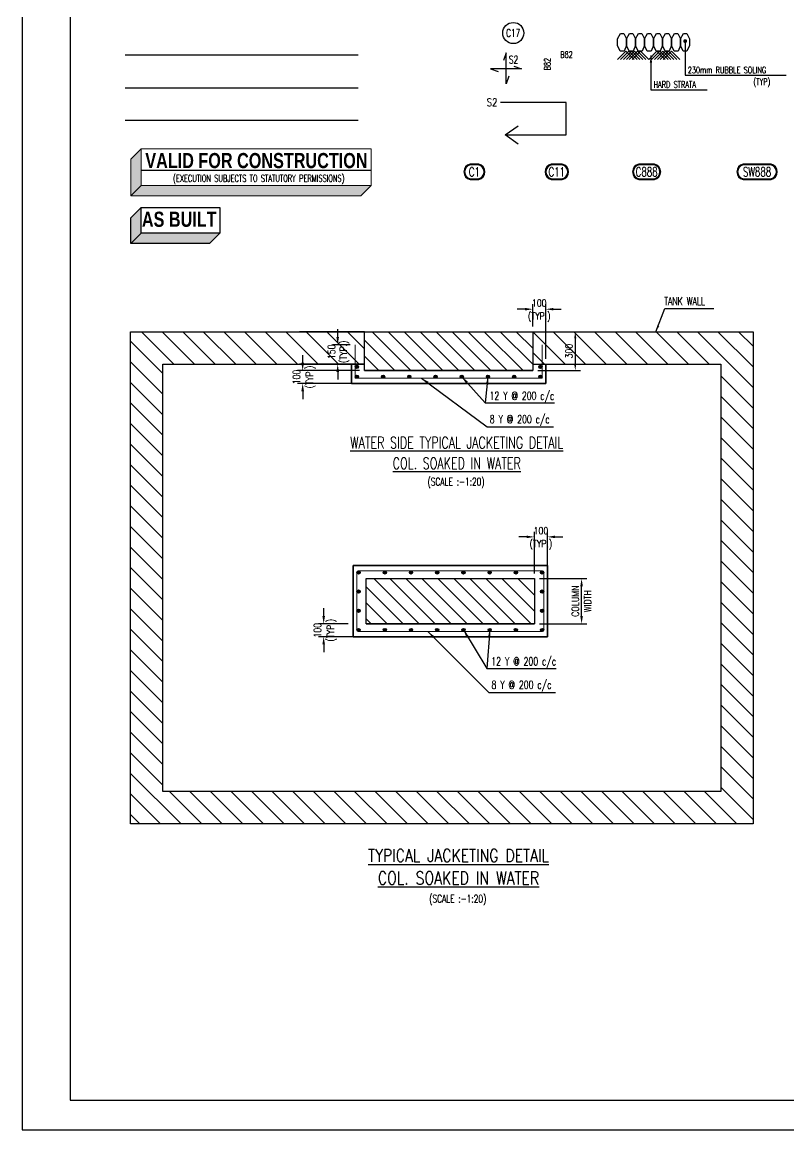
# Model space of a CAD drawing. Extents: x 345615 to 1272425, y -526289 to -156124.
# Drawn here: x 345615 to 375240, y -348663 to -305838 of the extents above; entities that cross this region are included whole.
import ezdxf
from ezdxf.enums import TextEntityAlignment as Align

# ---------------------------------------------------------------- set-up
doc = ezdxf.new("R2010")
doc.units = 0
doc.header["$LTSCALE"] = 500
doc.header["$MEASUREMENT"] = 0
doc.header["$PDMODE"] = 35
doc.header["$PDSIZE"] = -15
doc.layers.get('DEFPOINTS').update_dxf_attribs({"color": 4})
doc.layers.add('COL.', color=10, linetype='Continuous', lineweight=35)
doc.layers.add('FURNITURE', color=252, linetype='Continuous', lineweight=9)
for name, color, linetype in [('P.C.C.', 8, 'Continuous'), ('S-BEAM NO', 3, 'Continuous'), ('S-COLUMN', 1, 'Continuous'), ('S-COLUMN CIRCLE', 9, 'Continuous'), ('S-COLUMN HATCH', 8, 'Continuous'), ('S-COLUMN NO', 2, 'Continuous'), ('S-COLUMN SIZES', 2, 'Continuous'), ('S-CONCRET LINE', 4, 'Continuous'), ('S-DIM-1', 5, 'Continuous'), ('S-FILLING', 9, 'Continuous'), ('S-R.C.C. PILE CAP', 40, 'Continuous'), ('S-REINFORCEMENT', 6, 'Continuous'), ('S-RETAINING WALL', 6, 'Continuous'), ('S-SLAB MARK', 3, 'Continuous'), ('S-SLAB NO', 3, 'Continuous'), ('S-STIRUPS)', 3, 'Continuous'), ('S-TEXT', 2, 'Continuous'), ('S-TEXT-1', 4, 'Continuous'), ('S-TITAL', 6, 'Continuous'), ('S-TITIL', 6, 'Continuous'), ('S-WATER PROFING', 9, 'Continuous'), ('s_TITILE', 9, 'Continuous'), ('SCH-LINE', 7, 'Continuous')]:
    doc.layers.add(name, color=color, linetype=linetype)
doc.styles.add('ROMAND', font='simplex.shx')
doc.styles.add('ROMANS', font='simplex.shx', dxfattribs={"width": 0.8, "height": 275, "bigfont": 'bigfont.shx'})
doc.styles.add('style2', font='GOTHICB.TTF')
doc.dimstyles.new('dim100', dxfattribs={"dimtxt": 250, "dimasz": 250, "dimexe": 200, "dimexo": 200, "dimgap": 100, "dimtad": 1, "dimdec": 0, "dimzin": 0, "dimdsep": 46, "dimtxsty": 'ROMANS', "dimcen": 0, "dimclrd": 5, "dimclre": 5, "dimclrt": 4, "dimadec": 0, "dimazin": 0, "dimtfac": 1, "dimtdec": 0, "dimtix": 1, "dimtofl": 0, "dimtmove": 2, "dimatfit": 3, "dimfxl": 0, "dimtolj": 1, "dimtzin": 0, "dimlwd": -1, "dimlwe": -1, "dimarcsym": 0})
doc.dimstyles.new('dim20', dxfattribs={"dimtxt": 250, "dimasz": 250, "dimexe": 200, "dimexo": 200, "dimgap": 100, "dimtad": 1, "dimdec": 0, "dimlfac": 0.2, "dimzin": 0, "dimdsep": 46, "dimtxsty": 'ROMANS', "dimcen": 0, "dimclrd": 5, "dimclre": 5, "dimclrt": 4, "dimadec": 0, "dimazin": 0, "dimtfac": 1, "dimtdec": 0, "dimtix": 1, "dimtofl": 0, "dimtmove": 2, "dimatfit": 3, "dimfxl": 0, "dimtolj": 1, "dimtzin": 0, "dimlwd": -1, "dimlwe": -1, "dimarcsym": 0})
doc.dimstyles.new('dim200', dxfattribs={"dimtxt": 250, "dimasz": 250, "dimexe": 200, "dimexo": 200, "dimgap": 100, "dimtad": 1, "dimdec": 0, "dimlfac": 2, "dimzin": 0, "dimdsep": 46, "dimtxsty": 'ROMANS', "dimcen": 0, "dimclrd": 5, "dimclre": 5, "dimclrt": 4, "dimadec": 0, "dimazin": 0, "dimtfac": 1, "dimtdec": 0, "dimtix": 1, "dimtofl": 0, "dimtmove": 2, "dimatfit": 3, "dimfxl": 0, "dimtolj": 1, "dimtzin": 0, "dimlwd": -1, "dimlwe": -1, "dimarcsym": 0})
doc.dimstyles.new('dim33.33', dxfattribs={"dimtxt": 250, "dimasz": 250, "dimexe": 200, "dimexo": 200, "dimgap": 100, "dimtad": 1, "dimdec": 0, "dimlfac": 0.333331, "dimzin": 0, "dimdsep": 46, "dimtxsty": 'ROMANS', "dimcen": 0, "dimclrd": 5, "dimclre": 5, "dimclrt": 4, "dimadec": 0, "dimazin": 0, "dimtfac": 1, "dimtdec": 0, "dimtix": 1, "dimtofl": 0, "dimtmove": 2, "dimatfit": 3, "dimfxl": 0, "dimtolj": 1, "dimtzin": 0, "dimlwd": -1, "dimlwe": -1, "dimarcsym": 0})
doc.dimstyles.new('dim50', dxfattribs={"dimtxt": 250, "dimasz": 250, "dimexe": 200, "dimexo": 200, "dimgap": 100, "dimtad": 1, "dimdec": 0, "dimlfac": 0.5, "dimzin": 0, "dimdsep": 46, "dimtxsty": 'ROMANS', "dimcen": 0, "dimclrd": 5, "dimclre": 5, "dimclrt": 4, "dimadec": 0, "dimazin": 0, "dimtfac": 1, "dimtdec": 0, "dimtix": 1, "dimtofl": 0, "dimtmove": 2, "dimatfit": 3, "dimfxl": 0, "dimtolj": 1, "dimtzin": 0, "dimlwd": -1, "dimlwe": -1, "dimarcsym": 0})

# ---------------------------------------------------------------- blocks, each defined once
blk = doc.blocks.new('zw$155A')
at = {"layer": 's_TITILE', "color": 7}
blk.add_lwpolyline([(0, 0), (88000, 0), (88000, 58000), (0, 58000)], close=True, dxfattribs=at)
at = {"layer": 's_TITILE', "color": 1}
blk.add_lwpolyline([(1300, 800), (78500, 800), (78500, 57200), (1300, 57200)], close=True, dxfattribs=at)
blk = doc.blocks.new('zw$71E4')
at = {"linetype": 'Continuous'}
for points in [[(0, 0), (400, 400), (400, 1821), (0, 1421)], [(8879, 1), (9276, 399), (400, 400), (0, 0)]]:
    blk.add_hatch(color=253, dxfattribs=at).paths.add_polyline_path(points)
at = {"color": 1}
for p, q in [((400, 1821), (0, 1421)), ((400, 400), (0, 0)), ((8878, 0), (9277, 400))]:
    blk.add_line(p, q, dxfattribs=at)
blk.add_lwpolyline([(400, 1821), (9277, 1821), (9277, 400), (400, 400)], close=True, dxfattribs=at)
blk.add_lwpolyline([(8878, 0), (0, 0), (0, 1421)], dxfattribs=at)
at = {"layer": 'SCH-LINE', "color": 252}
blk.add_line((9277, 985), (400, 985), dxfattribs=at)
at = {"layer": 'S-TEXT', "style": 'ROMANS', "width": 0.7}
blk.add_text('(EXECUTION SUBJECTS TO STATUTORY PERMISSIONS)', height=266.8, dxfattribs=at).set_placement((4939, 684), align=Align.MIDDLE_CENTER)
at = {"layer": 'S-TITIL', "style": 'style2', "width": 0.8}
blk.add_text('VALID FOR CONSTRUCTION', height=585, dxfattribs=at).set_placement((4848, 1370), align=Align.MIDDLE_CENTER)
blk = doc.blocks.new('A$C36ED28A4')
at = {"linetype": 'Continuous'}
for points in [[(0, 0), (400, 400), (400, 1387), (0, 987)], [(3032, 0), (3431, 400), (400, 400), (0, 0)]]:
    blk.add_hatch(color=253, dxfattribs=at).paths.add_polyline_path(points)
at = {"color": 1}
for p, q in [((400, 1387), (0, 987)), ((400, 400), (0, 0)), ((3032, 0), (3431, 400))]:
    blk.add_line(p, q, dxfattribs=at)
blk.add_lwpolyline([(400, 1387), (3431, 1387), (3431, 400), (400, 400)], close=True, dxfattribs=at)
blk.add_lwpolyline([(3032, 0), (0, 0), (0, 987)], dxfattribs=at)
at = {"layer": 'S-TITIL', "style": 'style2', "width": 0.8}
blk.add_text('AS BUILT', height=585, dxfattribs=at).set_placement((1865, 936), align=Align.MIDDLE_CENTER)
blk = doc.blocks.new('*D1149')
at = {"layer": 'DEFPOINTS', "color": 0}
for p in [(357266, -329099), (358411, -329099), (358911, -329599)]:
    blk.add_point(p, dxfattribs=at)
at = {"layer": 'S-DIM-1', "color": 5}
for p, q in [((357266, -328799), (357266, -328499)), ((358211, -329099), (357066, -329099)), ((358711, -329599), (357066, -329599)), ((357266, -329899), (357266, -330199))]:
    blk.add_line(p, q, dxfattribs=at)
for points in [[(357216, -328799), (357316, -328799), (357266, -329099)], [(357316, -329899), (357216, -329899), (357266, -329599)]]:
    blk.add_solid(points, dxfattribs=at)
at = {"layer": 'S-DIM-1', "color": 4, "char_height": 275, "attachment_point": 5, "rotation": 90, "style": 'ROMANS'}
for s, insert in [('\\A1;100', (357028, -329349)), ('(TYP.)', (357575, -329349))]:
    blk.add_mtext(s, dxfattribs=dict(at, insert=insert))
blk = doc.blocks.new('*D1150')
at = {"layer": 'DEFPOINTS', "color": 0}
for p in [(365911, -325739), (365411, -327349), (365911, -328849)]:
    blk.add_point(p, dxfattribs=at)
at = {"layer": 'S-DIM-1', "color": 5}
for p, q in [((365111, -325739), (364811, -325739)), ((365411, -327149), (365411, -325539)), ((365911, -328649), (365911, -325539)), ((366211, -325739), (366511, -325739))]:
    blk.add_line(p, q, dxfattribs=at)
for points in [[(365111, -325789), (365111, -325689), (365411, -325739)], [(366211, -325689), (366211, -325789), (365911, -325739)]]:
    blk.add_solid(points, dxfattribs=at)
at = {"layer": 'S-DIM-1', "color": 4, "char_height": 275, "attachment_point": 5, "style": 'ROMANS'}
for s, insert in [('\\A1;{100', (365661, -325502)), ('(TYP.)}', (365661, -326049))]:
    blk.add_mtext(s, dxfattribs=dict(at, insert=insert))
blk = doc.blocks.new('*D1151')
at = {"layer": 'DEFPOINTS', "color": 0}
for p in [(365411, -327349), (367231, -327349), (365411, -329099)]:
    blk.add_point(p, dxfattribs=at)
at = {"layer": 'S-DIM-1', "color": 5}
for p, q in [((365611, -327349), (367431, -327349)), ((367231, -328799), (367231, -327649)), ((365611, -329099), (367431, -329099))]:
    blk.add_line(p, q, dxfattribs=at)
for points in [[(367281, -327649), (367181, -327649), (367231, -327349)], [(367181, -328799), (367281, -328799), (367231, -329099)]]:
    blk.add_solid(points, dxfattribs=at)
at = {"layer": 'S-DIM-1', "color": 4, "char_height": 275, "attachment_point": 5, "rotation": 90, "style": 'ROMANS'}
for s, insert in [('\\A1;COLUMN', (366993, -328224)), ('WIDTH', (367468, -328224))]:
    blk.add_mtext(s, dxfattribs=dict(at, insert=insert))
blk = doc.blocks.new('*D1152')
at = {"layer": 'DEFPOINTS', "color": 0}
for p in [(356454, -319308), (358845, -319308), (358845, -319808)]:
    blk.add_point(p, dxfattribs=at)
at = {"layer": 'S-DIM-1', "color": 5}
for p, q in [((356454, -319008), (356454, -318708)), ((358645, -319308), (356254, -319308)), ((358645, -319808), (356254, -319808)), ((356454, -320108), (356454, -320408))]:
    blk.add_line(p, q, dxfattribs=at)
for points in [[(356404, -319008), (356504, -319008), (356454, -319308)], [(356504, -320108), (356404, -320108), (356454, -319808)]]:
    blk.add_solid(points, dxfattribs=at)
at = {"layer": 'S-DIM-1', "color": 4, "char_height": 275, "attachment_point": 5, "rotation": 90, "style": 'ROMANS'}
for s, insert in [('\\A1;100', (356217, -319558)), ('(TYP.)', (356764, -319558))]:
    blk.add_mtext(s, dxfattribs=dict(at, insert=insert))
blk = doc.blocks.new('*D1153')
at = {"layer": 'DEFPOINTS', "color": 0}
for p in [(366589, -317808), (365345, -319308), (366987, -319308)]:
    blk.add_point(p, dxfattribs=at)
at = {"layer": 'S-STIRUPS)', "color": 5}
for p, q in [((366789, -317808), (367187, -317808)), ((366987, -318058), (366987, -319058)), ((365545, -319308), (367187, -319308))]:
    blk.add_line(p, q, dxfattribs=at)
for points in [[(367028, -318058), (366945, -318058), (366987, -317808)], [(366945, -319058), (367028, -319058), (366987, -319308)]]:
    blk.add_solid(points, dxfattribs=at)
at = {"layer": 'S-STIRUPS)', "color": 4, "insert": (366749, -318558), "char_height": 275, "attachment_point": 5, "rotation": 90, "style": 'ROMANS'}
blk.add_mtext('\\A1;300', dxfattribs=at)
blk = doc.blocks.new('*D1154')
at = {"layer": 'DEFPOINTS', "color": 0}
for p in [(365845, -316936), (365345, -317808), (365845, -319058)]:
    blk.add_point(p, dxfattribs=at)
at = {"layer": 'S-DIM-1', "color": 5}
for p, q in [((365345, -317608), (365345, -316736)), ((365845, -318858), (365845, -316736)), ((365045, -316936), (364745, -316936)), ((366145, -316936), (366445, -316936))]:
    blk.add_line(p, q, dxfattribs=at)
for points in [[(365045, -316986), (365045, -316886), (365345, -316936)], [(366145, -316886), (366145, -316986), (365845, -316936)]]:
    blk.add_solid(points, dxfattribs=at)
at = {"layer": 'S-DIM-1', "color": 4, "char_height": 275, "attachment_point": 5, "style": 'ROMANS'}
for s, insert in [('\\A1;{100', (365595, -316699)), ('(TYP.)}', (365595, -317246))]:
    blk.add_mtext(s, dxfattribs=dict(at, insert=insert))
blk = doc.blocks.new('*D1155')
at = {"layer": 'DEFPOINTS', "color": 0}
for p in [(357808, -318310), (358486, -318310), (358486, -319058)]:
    blk.add_point(p, dxfattribs=at)
at = {"layer": 'S-DIM-1', "color": 5}
for p, q in [((357808, -318010), (357808, -317710)), ((358286, -318310), (357608, -318310)), ((358286, -319058), (357608, -319058)), ((357808, -319358), (357808, -319658))]:
    blk.add_line(p, q, dxfattribs=at)
for points in [[(357758, -318010), (357858, -318010), (357808, -318310)], [(357858, -319358), (357758, -319358), (357808, -319058)]]:
    blk.add_solid(points, dxfattribs=at)
at = {"layer": 'S-DIM-1', "color": 4, "insert": (357844, -318584), "char_height": 275, "attachment_point": 5, "rotation": 90, "style": 'ROMANS'}
blk.add_mtext('\\A1;{150\\P(TYP.)}', dxfattribs=at)

msp = doc.modelspace()

# ---------------------------------------------------------------- hatches: boundary and pattern name
at = {"layer": 'S-COLUMN HATCH'}
h = msp.add_hatch(dxfattribs=at)
h.set_pattern_fill('ANSI31', color=256, scale=4500, angle=270)
h.set_pattern_definition([(315, (18702.36, 199068.33), (397.74756, 397.74756), [])])
h.paths.add_polyline_path([(349800.861, -317807.63), (358844.501, -317807.63), (358844.501, -319057.63), (358486.002, -319057.63), (358344.501, -319057.63), (351050.861, -319057.63), (351050.861, -335587.666), (372610.361, -335587.666), (372610.361, -319057.63), (365844.501, -319057.63), (365702.999, -319057.63), (365344.501, -319057.63), (365344.501, -317807.63), (373860.361, -317807.63), (373860.361, -336837.666), (349800.861, -336837.666)])
h.paths.add_polyline_path([(366542.822, -318909.237), (366955.322, -318909.237), (366955.322, -318206.023), (366542.822, -318206.023)], flags=24)
h.paths.add_polyline_path([(357261.425, -319014.289), (357673.925, -319014.289), (357673.925, -318352.98), (357261.425, -318352.98)], flags=24)
h.paths.add_polyline_path([(357700.413, -319259.825), (358328.985, -319259.825), (358328.985, -318107.444), (357700.413, -318107.444)], flags=24)
h = msp.add_hatch(dxfattribs=at)
h.set_pattern_fill('ANSI31', color=256, scale=3500, angle=270)
h.set_pattern_definition([(315, (-188759.7, 949658.76), (309.35922, 309.35922), [])])
h.paths.add_polyline_path([(358844.501, -319307.63), (365344.501, -319307.63), (365344.501, -317807.63), (358844.501, -317807.63)])
h = msp.add_hatch(dxfattribs=at)
h.set_pattern_fill('ANSI31', color=256, scale=3500, angle=270)
h.set_pattern_definition([(315, (-188692.97, 940116.95), (309.35922, 309.35922), [])])
h.paths.add_polyline_path([(358911.222, -329099.446), (365411.222, -329099.446), (365411.222, -327349.446), (358911.222, -327349.446)])

# ---------------------------------------------------------------- linework, layer by layer
at = {"layer": 'COL.', "color": 251, "elevation": 0}
for points in [[(363282.459, -319807.63), (358344.501, -319807.63), (358344.501, -319057.63), (358828.072, -319057.63)], [(358844.501, -319307.63), (365344.501, -319307.63)], [(365844.501, -319057.63), (365844.501, -319807.63), (363282.459, -319807.63)]]:
    msp.add_lwpolyline(points, dxfattribs=at)
at = {"layer": 'COL.', "color": 251}
msp.add_lwpolyline([(358411.222, -329599.446), (358411.222, -326849.446), (365911.222, -326849.446), (365911.222, -329599.446)], close=True, dxfattribs=at)
for points in [[(365911.222, -328849.446), (365911.222, -329599.446), (363349.181, -329599.446)], [(358911.222, -329099.446), (365411.222, -329099.446)]]:
    msp.add_lwpolyline(points, dxfattribs=at)
at = {"layer": 'P.C.C.'}
for points in [[(368871.455, -306962.141), (368720.804, -306962.141), (368625.774, -306741.602), (368625.774, -306488.567), (368734.492, -306272.141), (368864.611, -306272.141), (368973.465, -306488.567), (368973.465, -306741.602), (368871.455, -306962.141)], [(369219.146, -306962.141), (369068.495, -306962.141), (368973.465, -306741.602), (368973.465, -306488.567), (369082.183, -306272.141), (369212.302, -306272.141), (369321.157, -306488.567), (369321.157, -306741.602), (369219.146, -306962.141)], [(369566.837, -306962.141), (369416.186, -306962.141), (369321.157, -306741.602), (369321.157, -306488.567), (369429.875, -306272.141), (369559.993, -306272.141), (369668.848, -306488.567), (369668.848, -306741.602), (369566.837, -306962.141)], [(369914.528, -306962.141), (369763.877, -306962.141), (369668.848, -306741.602), (369668.848, -306488.567), (369777.566, -306272.141), (369907.684, -306272.141), (370016.539, -306488.567), (370016.539, -306741.602), (369914.528, -306962.141)], [(370262.22, -306962.141), (370111.568, -306962.141), (370016.539, -306741.602), (370016.539, -306488.567), (370125.257, -306272.141), (370255.375, -306272.141), (370364.23, -306488.567), (370364.23, -306741.602), (370262.22, -306962.141)], [(370609.911, -306962.141), (370459.26, -306962.141), (370364.23, -306741.602), (370364.23, -306488.567), (370472.948, -306272.141), (370603.067, -306272.141), (370711.921, -306488.567), (370711.921, -306741.602), (370609.911, -306962.141)], [(370957.602, -306962.141), (370806.951, -306962.141), (370711.921, -306741.602), (370711.921, -306488.567), (370820.639, -306272.141), (370950.758, -306272.141), (371059.613, -306488.567), (371059.613, -306741.602), (370957.602, -306962.141)], [(371305.293, -306962.141), (371154.642, -306962.141), (371059.613, -306741.602), (371059.613, -306488.567), (371168.331, -306272.141), (371298.449, -306272.141), (371407.304, -306488.567), (371407.304, -306741.602), (371305.293, -306962.141)], [(368625.774, -307280.339), (368943.972, -306962.141), (369262.17, -307280.339)], [(368738.274, -307280.339), (369056.472, -306962.141), (369374.67, -307280.339)], [(368850.774, -307280.339), (369168.972, -306962.141), (369487.17, -307280.339)], [(368963.274, -307280.339), (369281.472, -306962.141), (369599.67, -307280.339)], [(369075.774, -307280.339), (369393.972, -306962.141), (369712.17, -307280.339)], [(369188.274, -307280.339), (369506.472, -306962.141), (369824.67, -307280.339)], [(369824.67, -307280.339), (370142.868, -306962.141), (370461.066, -307280.339)], [(369937.17, -307280.339), (370255.368, -306962.141), (370573.566, -307280.339)], [(370049.67, -307280.339), (370367.868, -306962.141), (370686.066, -307280.339)], [(370162.17, -307280.339), (370480.368, -306962.141), (370798.566, -307280.339)], [(370274.67, -307280.339), (370592.868, -306962.141), (370911.066, -307280.339)], [(370387.17, -307280.339), (370705.368, -306962.141), (371023.566, -307280.339)]]:
    msp.add_lwpolyline(points, dxfattribs=at)
at = {"layer": 'S-COLUMN', "elevation": 0}
msp.add_lwpolyline([(358844.501, -319307.63), (358844.501, -317807.63), (365344.501, -317807.63), (365344.501, -319307.63), (358844.501, -319307.63)], close=True, dxfattribs=at)
at = {"layer": 'S-COLUMN'}
msp.add_lwpolyline([(358911.222, -329099.446), (358911.222, -327349.446), (365411.222, -327349.446), (365411.222, -329099.446), (358911.222, -329099.446)], close=True, dxfattribs=at)
at = {"layer": 'S-COLUMN CIRCLE', "elevation": -15629961.792}
for points in [[(363254.967, -311330.857), (362925.776, -311330.857, 0.823128503), (362925.776, -311919.018), (363254.967, -311919.018, 0.823128503)], [(366484.788, -311330.857), (366062.817, -311330.857, 0.823128503), (366062.817, -311919.018), (366484.788, -311919.018, 0.823128503)], [(370047.774, -311330.857), (369443.054, -311330.857, 0.823128503), (369443.054, -311919.018), (370047.774, -311919.018, 0.823128503)], [(374552.252, -311330.857), (373474.798, -311330.857, 0.823128503), (373474.798, -311919.018), (374552.252, -311919.018, 0.823128503)], [(363252.038, -311360.276), (362928.704, -311360.276, 0.814533231), (362928.704, -311889.599), (363252.038, -311889.599, 0.814533231)], [(366481.859, -311360.276), (366065.745, -311360.276, 0.814533231), (366065.745, -311889.599), (366481.859, -311889.599, 0.814533231)], [(370044.845, -311360.276), (369445.983, -311360.276, 0.814533231), (369445.983, -311889.599), (370044.845, -311889.599, 0.814533231)], [(374549.323, -311360.276), (373477.726, -311360.276, 0.814533231), (373477.726, -311889.599), (374549.323, -311889.599, 0.814533231)]]:
    msp.add_lwpolyline(points, format="xyb", close=True, dxfattribs=at)
at = {"layer": 'S-COLUMN CIRCLE'}
msp.add_circle((364591.239, -306258.45), 407.525, dxfattribs=at)
at = {"layer": 'S-COLUMN SIZES', "lineweight": -2}
msp.add_line((349590.165, -309632.533), (358593.091, -309632.533), dxfattribs=at)
at = {"layer": 'S-CONCRET LINE', "elevation": 0}
msp.add_lwpolyline([(349800.861, -317807.63), (373860.361, -317807.63), (373860.361, -336837.666), (349800.861, -336837.666)], close=True, dxfattribs=at)
at = {"layer": 'S-CONCRET LINE', "color": 2, "lineweight": 0, "elevation": 0}
for points in [[(358486.002, -319607.183), (358486.002, -318309.639)], [(365702.999, -319607.183), (365702.999, -318309.639)], [(358486.002, -319607.183), (365702.999, -319607.183)]]:
    msp.add_lwpolyline(points, dxfattribs=at)
at = {"layer": 'S-CONCRET LINE', "elevation": 0}
msp.add_lwpolyline([(365344.501, -319057.63), (372610.361, -319057.63), (372610.361, -335587.666), (351050.861, -335587.666), (351050.861, -319057.63), (358844.501, -319057.63)], dxfattribs=at)
at = {"layer": 'S-CONCRET LINE', "color": 2, "lineweight": 0}
msp.add_lwpolyline([(358552.723, -329328.998), (358552.723, -327119.893, -0.414213562), (358622.723, -327049.893), (365699.721, -327049.893, -0.414213562), (365769.721, -327119.893), (365769.721, -329328.998, -0.414213562), (365699.721, -329398.998), (358622.723, -329398.998, -0.414213562)], format="xyb", close=True, dxfattribs=at)
at = {"layer": 'S-FILLING'}
msp.add_line((349590.165, -308372.064), (358593.091, -308372.064), dxfattribs=at)
at = {"layer": 'S-REINFORCEMENT', "color": 5, "const_width": 62.5, "elevation": 0}
for points in [[(358579.752, -319165.183, 1), (358517.252, -319165.183, 1)], [(365609.249, -319165.183, -1), (365671.749, -319165.183, -1)], [(358579.752, -319545.183, 1), (358517.252, -319545.183, 1)], [(359592.894, -319545.183, 1), (359530.394, -319545.183, 1)], [(360606.037, -319545.183, 1), (360543.537, -319545.183, 1)], [(361619.179, -319545.183, 1), (361556.679, -319545.183, 1)], [(362632.322, -319545.183, 1), (362569.822, -319545.183, 1)], [(363645.464, -319545.183, 1), (363582.964, -319545.183, 1)], [(364658.607, -319545.183, 1), (364596.107, -319545.183, 1)], [(365609.249, -319545.183, -1), (365671.749, -319545.183, -1)]]:
    msp.add_lwpolyline(points, format="xyb", close=True, dxfattribs=at)
at = {"layer": 'S-REINFORCEMENT', "color": 5, "const_width": 62.5}
for points in [[(358646.473, -327111.893, -1), (358583.973, -327111.893, -1)], [(359659.616, -327111.893, -1), (359597.116, -327111.893, -1)], [(360672.758, -327111.893, -1), (360610.258, -327111.893, -1)], [(361685.901, -327111.893, -1), (361623.401, -327111.893, -1)], [(362699.043, -327111.893, -1), (362636.543, -327111.893, -1)], [(363712.186, -327111.893, -1), (363649.686, -327111.893, -1)], [(364725.328, -327111.893, -1), (364662.828, -327111.893, -1)], [(365675.971, -327111.893, 1), (365738.471, -327111.893, 1)], [(358646.473, -327853.595, -1), (358583.973, -327853.595, -1)], [(365675.971, -327853.595, 1), (365738.471, -327853.595, 1)], [(358646.473, -328595.297, -1), (358583.973, -328595.297, -1)], [(365675.971, -328595.297, 1), (365738.471, -328595.297, 1)], [(358646.473, -329336.998, 1), (358583.973, -329336.998, 1)], [(359659.616, -329336.998, 1), (359597.116, -329336.998, 1)], [(360672.758, -329336.998, 1), (360610.258, -329336.998, 1)], [(361685.901, -329336.998, 1), (361623.401, -329336.998, 1)], [(362699.043, -329336.998, 1), (362636.543, -329336.998, 1)], [(363712.186, -329336.998, 1), (363649.686, -329336.998, 1)], [(364725.328, -329336.998, 1), (364662.828, -329336.998, 1)], [(365675.971, -329336.998, -1), (365738.471, -329336.998, -1)]]:
    msp.add_lwpolyline(points, format="xyb", close=True, dxfattribs=at)
at = {"layer": 'S-REINFORCEMENT', "color": 5}
for centre in [(358548.502, -319165.183), (365640.499, -319165.183), (358548.502, -319545.183), (359561.644, -319545.183), (360574.787, -319545.183), (361587.929, -319545.183), (362601.072, -319545.183), (363614.214, -319545.183), (364627.357, -319545.183), (365640.499, -319545.183), (358615.223, -327111.893), (359628.366, -327111.893), (360641.508, -327111.893), (361654.651, -327111.893), (362667.793, -327111.893), (363680.936, -327111.893), (364694.078, -327111.893), (365707.221, -327111.893), (358615.223, -327853.595), (365707.221, -327853.595), (358615.223, -328595.297), (365707.221, -328595.297), (358615.223, -329336.998), (359628.366, -329336.998), (360641.508, -329336.998), (361654.651, -329336.998), (362667.793, -329336.998), (363680.936, -329336.998), (364694.078, -329336.998), (365707.221, -329336.998)]:
    msp.add_circle(centre, 62.5, dxfattribs=at)
at = {"layer": 'S-RETAINING WALL'}
for p, q in [((358844.501, -317807.63), (356331.631, -317807.63)), ((365344.501, -317807.63), (367857.37, -317807.63)), ((358844.501, -319057.63), (356331.631, -319057.63)), ((365344.501, -319057.63), (367857.37, -319057.63))]:
    msp.add_line(p, q, dxfattribs=at)
at = {"layer": 'S-SLAB MARK'}
for points in [[(364417.699, -307931.947), (364314.874, -308226.863), (364314.874, -307026.863), (364212.049, -307321.778)], [(364619.959, -307541.941), (364914.874, -307644.766), (363714.874, -307644.766), (364009.789, -307747.591)]]:
    msp.add_lwpolyline(points, dxfattribs=at)
at = {"layer": 'S-WATER PROFING'}
msp.add_line((349590.165, -307098.998), (358593.091, -307098.998), dxfattribs=at)

# ---------------------------------------------------------------- block references
at = {"xscale": 1.428571428571429, "yscale": 1.428571428571429, "zscale": 1.428571428571429}
msp.add_blockref('zw$155A', (345614.881, -348663.35), dxfattribs=at)
at = {"layer": 'FURNITURE'}
msp.add_blockref('zw$71E4', (349818.568, -312559.341), dxfattribs=at)
at = {"layer": 'S-R.C.C. PILE CAP'}
msp.add_blockref('A$C36ED28A4', (349818.568, -314394.847), dxfattribs=at)

# ---------------------------------------------------------------- texts
at = {"layer": 'S-BEAM NO', "style": 'ROMANS', "width": 0.7}
msp.add_text('B82', height=250, dxfattribs=at).set_placement((366650.402, -307093.408), align=Align.MIDDLE_CENTER)
msp.add_text('B82', height=250, rotation=90, dxfattribs=at).set_placement((365910.628, -307461.937), align=Align.MIDDLE_CENTER)
at = {"layer": 'S-COLUMN NO', "width": 0.7}
for s, height, style, p in [('C17', 300, 'ROMANS', (364591.239, -306258.45)), ('C1', 350, 'ROMAND', (363090.371, -311624.938, -15629961.792)), ('C11', 350, 'ROMAND', (366273.802, -311624.938, -15629961.792))]:
    msp.add_text(s, height=height, dxfattribs=dict(at, style=style)).set_placement(p, align=Align.MIDDLE)
at = {"layer": 'S-COLUMN NO', "style": 'ROMAND', "width": 0.7}
for s, p in [('C888', (369745.414, -311624.938, -15629961.792)), ('SW888', (374013.525, -311624.938, -15629961.792))]:
    msp.add_text(s, height=350, dxfattribs=at).set_placement(p, align=Align.MIDDLE_CENTER)
at = {"layer": 'S-SLAB NO', "style": 'ROMANS', "width": 0.7}
msp.add_text('S2', height=300, dxfattribs=at).set_placement((364422.586, -307438.841))
at = {"layer": 'S-TEXT', "style": 'ROMANS', "width": 0.8}
msp.add_text('S2', height=300, dxfattribs=at).set_placement((363565.741, -309085.746))
at = {"layer": 'S-TEXT', "ltscale": 2500, "style": 'ROMANS', "width": 0.7}
for p in [(362380.602, -323605.886, 900.041), (362447.323, -339728.944, 900.041)]:
    msp.add_text('(SCALE :-1:20)', height=300, dxfattribs=at).set_placement(p, align=Align.MIDDLE_CENTER)
at = {"layer": 'S-TEXT-1', "style": 'ROMANS', "width": 0.7}
for s, height, p in [('230mm RUBBLE SOLING', 250, (371335.407, -307691.03)), ('HARD STRATA', 250, (370011.501, -308249.743)), ('(TYP)', 250, (373869.544, -308144.894)), ('TANK WALL', 312.5, (370420.763, -316629.04, -469.227)), ('12 Y @ 200 c/c', 312.5, (363677.022, -320284.286)), ('8 Y @ 200 c/c', 312.5, (363684.139, -321189.11)), ('12 Y @ 200 c/c', 312.5, (363743.744, -330550.343)), ('8 Y @ 200 c/c', 312.5, (363750.861, -331455.166))]:
    msp.add_text(s, height=height, dxfattribs=at).set_placement(p, align=Align.MIDDLE_LEFT)
at = {"layer": 'S-TITAL', "style": 'ROMANS', "width": 0.8}
for s, p in [('%%UTYPICAL JACKETING DETAIL', (362475.823, -338057.07, 900.041)), ('%%UCOL. SOAKED IN WATER', (362475.823, -338926.444, 900.041))]:
    msp.add_text(s, height=495, dxfattribs=at).set_placement(p, align=Align.MIDDLE_CENTER)
at = {"layer": 'S-TITIL', "ltscale": 2500, "style": 'ROMANS', "width": 0.7}
for s, p in [('%%UWATER SIDE TYPICAL JACKETING DETAIL', (362409.102, -322097.012, 900.041)), ('%%UCOL. SOAKED IN WATER', (362409.102, -322893.886, 900.041))]:
    msp.add_text(s, height=450, dxfattribs=at).set_placement(p, align=Align.MIDDLE_CENTER)

# ---------------------------------------------------------------- dimensions: what is measured, and where the dimension line sits
at = {"layer": 'S-DIM-1'}
for base, p1, p2, picture, middle in [((365844.501, -316936.102, -469.227), (365344.501, -317807.63), (365844.501, -319057.63), '*D1154', (365594.501, -316936.102, -469.227)), ((365911.222, -325739.255, -469.227), (365411.222, -327349.446), (365911.222, -328849.446), '*D1150', (365661.222, -325739.255, -469.227))]:
    dim = msp.add_linear_dim(base=base, p1=p1, p2=p2, text='{<>\\X(TYP.)}', dimstyle='dim20', override={"dimtxt": 312.5, "dimasz": 300, "dimtxsty": 'ROMANS'}, dxfattribs=at)
    dim.commit()
    dim.dimension.update_dxf_attribs({"geometry": picture, "text_midpoint": middle})
dim = msp.add_linear_dim(base=(357807.592, -318309.639), p1=(358486.002, -319057.63), p2=(358486.002, -318309.639), angle=90, text='{<>\\X(TYP.)}', dimstyle='dim20', override={"dimtxt": 312.5, "dimasz": 300, "dimtxsty": 'ROMANS'}, dxfattribs=at)
dim.commit()
dim.dimension.update_dxf_attribs({"geometry": '*D1155', "text_midpoint": (357843.768, -318584.012), "dimtype": 160})
for base, p1, p2, angle, text, picture, middle in [((356454.02, -319307.63), (358844.501, -319807.63, -48.26), (358844.501, -319307.63, -48.26), 90, '<>\\X(TYP.)', '*D1152', (356454.02, -319557.63)), ((367230.801, -327349.446), (365411.222, -329099.446), (365411.222, -327349.446), 270, 'COLUMN\\XWIDTH', '*D1151', (367230.801, -328224.446)), ((357265.793, -329099.446), (358911.222, -329599.446, -48.26), (358411.222, -329099.446), 90, '<>\\X(TYP.)', '*D1149', (357265.793, -329349.446))]:
    dim = msp.add_linear_dim(base=base, p1=p1, p2=p2, angle=angle, text=text, dimstyle='dim20', override={"dimtxt": 312.5, "dimasz": 300}, dxfattribs=at)
    dim.commit()
    dim.dimension.update_dxf_attribs({"geometry": picture, "text_midpoint": middle})
at = {"layer": 'S-STIRUPS)', "color": 5}
dim = msp.add_linear_dim(base=(366986.572, -319307.63, -469.227), p1=(366588.716, -317807.63), p2=(365344.501, -319307.63), angle=90, dimstyle='dim20', dxfattribs=at)
dim.commit()
dim.dimension.update_dxf_attribs({"geometry": '*D1153', "text_midpoint": (366749.072, -318557.63, -469.227)})

# ---------------------------------------------------------------- leaders
at = {"layer": 'S-DIM-1'}
for points, dimstyle, override in [([(371235.407, -306572.178), (371235.407, -307891.03), (375136.8, -307891.03)], 'dim33.33', {"dimtxt": 275, "dimasz": 150, "dimtofl": 1, "dimldrblk": 'Dot'}), ([(369911.501, -307130.891), (369911.501, -308449.743), (372087.56, -308449.743)], 'dim33.33', {"dimtxt": 275, "dimasz": 275, "dimtofl": 1}), ([(364285.202, -310197.201), (366635.202, -310197.201), (366635.202, -308947.201), (364099.296, -308947.201)], 'dim200', {"dimasz": 500, "dimgap": 100, "dimtad": 0, "dimldrblk": 'Open90'}), ([(361050.891, -319607.183), (363581.139, -321484.61), (366152.139, -321484.61)], 'dim100', {"dimasz": 300}), ([(362601.072, -319545.183), (363501.006, -320560.286), (366188.734, -320560.286)], 'dim100', {"dimasz": 300}), ([(363614.214, -319545.183), (363501.006, -320560.286), (366188.734, -320560.286)], 'dim100', {"dimasz": 300}), ([(361294.039, -329398.998), (363647.861, -331750.666), (366218.861, -331750.666)], 'dim100', {"dimasz": 300}), ([(362667.793, -329336.998), (363567.728, -330826.343), (366255.456, -330826.343)], 'dim100', {"dimasz": 300}), ([(363680.936, -329336.998), (363567.728, -330826.343), (366255.456, -330826.343)], 'dim100', {"dimasz": 300})]:
    msp.add_leader(points, dimstyle=dimstyle, override=override, dxfattribs=at)
at = {"layer": 'S-REINFORCEMENT'}
msp.add_leader([(370102.539, -317807.63, 463035.964), (370453.055, -316910.29, 463035.964), (372348.107, -316910.29, 463035.964)], dimstyle='dim50', override={"dimgap": 100, "dimtad": 0, "dimlfac": 1}, dxfattribs=at)

doc.saveas('drawing.dxf')
